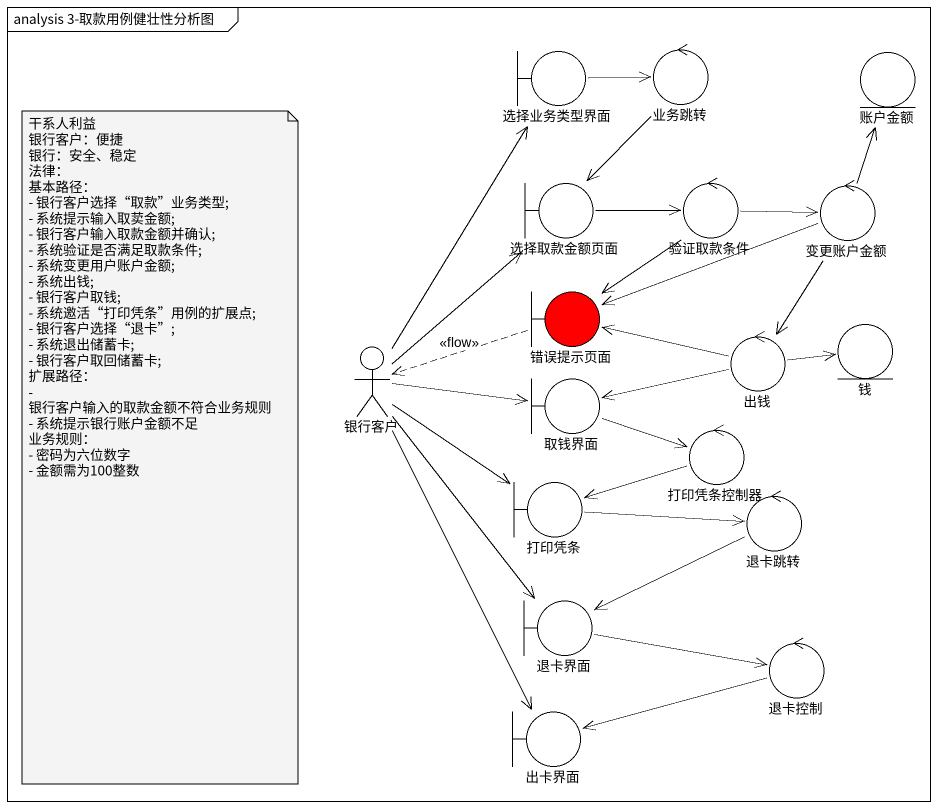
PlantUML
@startuml
mainframe analysis 3-取款用例健壮性分析图
boundary 选择业务类型界面
control 业务跳转
entity 账户金额
boundary 选择取款金额页面
control 验证取款条件
control 变更账户金额
boundary 错误提示页面 #FF0000
actor 银行客户
control 出钱
entity 钱
boundary 取钱界面
control 打印凭条控制器
boundary 打印凭条
control 退卡跳转
boundary 退卡界面
control 退卡控制
boundary 出卡界面
选择业务类型界面 -right-> 业务跳转
业务跳转 --> 选择取款金额页面
选择取款金额页面 -right-> 验证取款条件
验证取款条件 -right-> 变更账户金额
验证取款条件 --> 错误提示页面
变更账户金额 -up-> 账户金额
变更账户金额 -left-> 错误提示页面
变更账户金额 --> 出钱
错误提示页面 .left.> 银行客户 : <<flow>>
银行客户 -up-> 选择业务类型界面
银行客户 -up-> 选择取款金额页面
银行客户 -right-> 取钱界面
银行客户 --> 打印凭条
银行客户 --> 退卡界面
银行客户 --> 出卡界面
出钱 -left-> 错误提示页面
出钱 -right-> 钱
出钱 -left-> 取钱界面
取钱界面 -right-> 打印凭条控制器
打印凭条控制器 -left-> 打印凭条
打印凭条 -right-> 退卡跳转
退卡跳转 -left-> 退卡界面
退卡界面 -right-> 退卡控制
退卡控制 -left-> 出卡界面
note as N1
  干系人利益
  银行客户：便捷
  银行：安全、稳定
  法律：
  基本路径：
  - 银行客户选择“取款”业务类型;
  - 系统提示输入取荬金额;
  - 银行客户输入取款金额并确认;
  - 系统验证是否满足取款条件;
  - 系统变更用户账户金额;
  - 系统出钱;
  - 银行客户取钱;
  - 系统邀活“打印凭条”用例的扩展点;
  - 银行客户选择“退卡”;
  - 系统退出储蓄卡;
  - 银行客户取回储蓄卡;
  扩展路径：
  - 银行客户输入的取款金额不符合业务规则
  - 系统提示银行账户金额不足
  业务规则：
  - 密码为六位数字
  - 金额需为100整数
end note
@enduml
